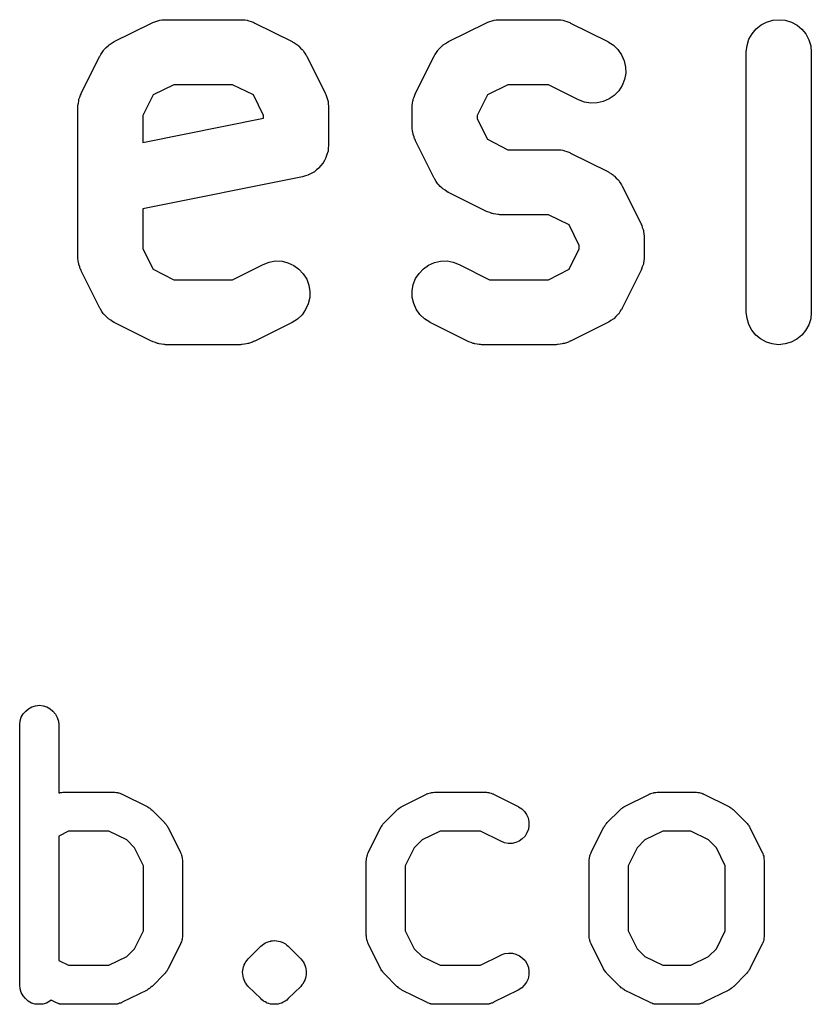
# Model space of a CAD drawing. Extents: x 78 to 209, y -131 to -41.
# Drawn here: x 155.898 to 158.943, y -105.048 to -101.261 of the extents above; entities that cross this region are included whole.
import ezdxf

# ---------------------------------------------------------------- set-up
doc = ezdxf.new("R2010")
doc.units = 0
doc.layers.add('BLACK', color=7, linetype='CONTINUOUS')

msp = doc.modelspace()

# ---------------------------------------------------------------- linework, layer by layer
at = {"layer": 'BLACK', "linetype": 'CONTINUOUS'}
for p, q in [((156.43, -101.265), (156.433, -101.264)), ((156.433, -101.264), (156.437, -101.263)), ((156.437, -101.263), (156.445, -101.262)), ((156.445, -101.262), (156.454, -101.261)), ((156.454, -101.261), (156.457, -101.261)), ((156.457, -101.261), (156.461, -101.261)), ((156.461, -101.261), (156.747, -101.261)), ((156.747, -101.261), (156.749, -101.261)), ((156.749, -101.261), (156.752, -101.261)), ((156.752, -101.261), (156.756, -101.261)), ((156.756, -101.261), (156.764, -101.262)), ((156.764, -101.262), (156.773, -101.263)), ((156.773, -101.263), (156.776, -101.264)), ((156.776, -101.264), (156.78, -101.265)), ((157.715, -101.265), (157.719, -101.264)), ((157.719, -101.264), (157.723, -101.263)), ((157.723, -101.263), (157.731, -101.262)), ((157.731, -101.262), (157.74, -101.261)), ((157.74, -101.261), (157.743, -101.261)), ((157.743, -101.261), (157.747, -101.261)), ((157.747, -101.261), (157.961, -101.261)), ((157.961, -101.261), (157.963, -101.261)), ((157.963, -101.261), (157.967, -101.261)), ((157.967, -101.261), (157.97, -101.261)), ((157.97, -101.261), (157.979, -101.262)), ((157.979, -101.262), (157.987, -101.263)), ((157.987, -101.263), (157.991, -101.264)), ((157.991, -101.264), (157.994, -101.265)), ((158.771, -101.27), (158.795, -101.263)), ((158.795, -101.263), (158.819, -101.261)), ((158.819, -101.261), (158.843, -101.263)), ((158.843, -101.263), (158.867, -101.27)), ((156.262, -101.345), (156.405, -101.274)), ((156.405, -101.274), (156.407, -101.273)), ((156.407, -101.273), (156.41, -101.272)), ((156.41, -101.272), (156.414, -101.27)), ((156.414, -101.27), (156.422, -101.268)), ((156.422, -101.268), (156.43, -101.265)), ((156.78, -101.265), (156.788, -101.268)), ((156.788, -101.268), (156.796, -101.271)), ((156.796, -101.271), (156.799, -101.272)), ((156.799, -101.272), (156.803, -101.274)), ((156.803, -101.274), (156.946, -101.345)), ((157.548, -101.345), (157.691, -101.274)), ((157.691, -101.274), (157.693, -101.273)), ((157.693, -101.273), (157.696, -101.272)), ((157.696, -101.272), (157.699, -101.27)), ((157.699, -101.27), (157.707, -101.268)), ((157.707, -101.268), (157.715, -101.265)), ((157.994, -101.265), (158.002, -101.268)), ((158.002, -101.268), (158.01, -101.271)), ((158.01, -101.271), (158.014, -101.272)), ((158.014, -101.272), (158.017, -101.274)), ((158.017, -101.274), (158.16, -101.345)), ((158.715, -101.315), (158.731, -101.296)), ((158.731, -101.296), (158.75, -101.281)), ((158.75, -101.281), (158.771, -101.27)), ((158.867, -101.27), (158.888, -101.282)), ((158.888, -101.282), (158.907, -101.297)), ((158.907, -101.297), (158.922, -101.316)), ((158.696, -101.36), (158.703, -101.336)), ((158.703, -101.336), (158.715, -101.315)), ((158.922, -101.316), (158.934, -101.338)), ((158.934, -101.338), (158.941, -101.361)), ((156.221, -101.379), (156.222, -101.377)), ((156.222, -101.377), (156.224, -101.375)), ((156.224, -101.375), (156.231, -101.368)), ((156.231, -101.368), (156.238, -101.362)), ((156.238, -101.362), (156.24, -101.36)), ((156.24, -101.36), (156.242, -101.358)), ((156.242, -101.358), (156.25, -101.353)), ((156.25, -101.353), (156.258, -101.348)), ((156.258, -101.348), (156.26, -101.347)), ((156.26, -101.347), (156.262, -101.345)), ((156.946, -101.345), (156.947, -101.346)), ((156.947, -101.346), (156.949, -101.347)), ((156.949, -101.347), (156.952, -101.349)), ((156.952, -101.349), (156.96, -101.354)), ((156.96, -101.354), (156.968, -101.359)), ((156.968, -101.359), (156.97, -101.361)), ((156.97, -101.361), (156.972, -101.363)), ((156.972, -101.363), (156.978, -101.37)), ((156.978, -101.37), (156.985, -101.376)), ((156.985, -101.376), (156.987, -101.378)), ((157.506, -101.379), (157.508, -101.377)), ((157.508, -101.377), (157.51, -101.375)), ((157.51, -101.375), (157.517, -101.368)), ((157.517, -101.368), (157.523, -101.362)), ((157.523, -101.362), (157.525, -101.36)), ((157.525, -101.36), (157.527, -101.358)), ((157.527, -101.358), (157.536, -101.353)), ((157.536, -101.353), (157.543, -101.348)), ((157.543, -101.348), (157.546, -101.347)), ((157.546, -101.347), (157.548, -101.345)), ((158.16, -101.345), (158.161, -101.346)), ((158.161, -101.346), (158.182, -101.359)), ((158.182, -101.359), (158.199, -101.376)), ((158.199, -101.376), (158.213, -101.396)), ((158.693, -101.384), (158.696, -101.36)), ((158.941, -101.361), (158.943, -101.386)), ((156.135, -101.544), (156.206, -101.401)), ((156.206, -101.401), (156.207, -101.4)), ((156.207, -101.4), (156.209, -101.397)), ((156.209, -101.397), (156.21, -101.395)), ((156.21, -101.395), (156.215, -101.387)), ((156.215, -101.387), (156.221, -101.379)), ((156.987, -101.378), (156.989, -101.38)), ((156.989, -101.38), (156.994, -101.389)), ((156.994, -101.389), (156.999, -101.396)), ((156.999, -101.396), (157, -101.399)), ((157, -101.399), (157.002, -101.401)), ((157.002, -101.401), (157.073, -101.544)), ((157.421, -101.544), (157.492, -101.401)), ((157.492, -101.401), (157.493, -101.4)), ((157.493, -101.4), (157.494, -101.397)), ((157.494, -101.397), (157.496, -101.395)), ((157.496, -101.395), (157.501, -101.387)), ((157.501, -101.387), (157.506, -101.379)), ((158.213, -101.396), (158.223, -101.419)), ((158.693, -101.386), (158.693, -101.384)), ((158.693, -102.386), (158.693, -101.386)), ((158.943, -101.386), (158.943, -102.386)), ((158.223, -101.419), (158.228, -101.443)), ((158.228, -101.443), (158.229, -101.467)), ((158.224, -101.491), (158.215, -101.514)), ((158.229, -101.467), (158.224, -101.491)), ((156.491, -101.511), (156.411, -101.55)), ((156.717, -101.511), (156.491, -101.511)), ((156.797, -101.55), (156.717, -101.511)), ((157.776, -101.511), (157.697, -101.55)), ((157.932, -101.511), (157.776, -101.511)), ((158.048, -101.569), (157.932, -101.511)), ((158.215, -101.514), (158.202, -101.534)), ((156.126, -101.567), (156.129, -101.559)), ((156.126, -101.57), (156.126, -101.567)), ((156.129, -101.559), (156.132, -101.551)), ((156.132, -101.551), (156.134, -101.547)), ((156.134, -101.547), (156.135, -101.544)), ((156.411, -101.55), (156.372, -101.629)), ((156.836, -101.629), (156.797, -101.55)), ((157.073, -101.544), (157.074, -101.546)), ((157.074, -101.546), (157.075, -101.549)), ((157.075, -101.549), (157.077, -101.552)), ((157.077, -101.552), (157.079, -101.56)), ((157.079, -101.56), (157.082, -101.568)), ((157.411, -101.57), (157.412, -101.567)), ((157.412, -101.567), (157.415, -101.559)), ((157.415, -101.559), (157.418, -101.551)), ((157.418, -101.551), (157.419, -101.547)), ((157.419, -101.547), (157.421, -101.544)), ((157.697, -101.55), (157.658, -101.629)), ((158.165, -101.566), (158.143, -101.576)), ((158.185, -101.552), (158.165, -101.566)), ((158.202, -101.534), (158.185, -101.552)), ((156.122, -101.591), (156.124, -101.582)), ((156.122, -101.594), (156.122, -101.591)), ((156.122, -101.598), (156.122, -101.594)), ((156.122, -101.6), (156.122, -101.598)), ((156.122, -102.171), (156.122, -101.6)), ((156.124, -101.582), (156.125, -101.574)), ((156.125, -101.574), (156.126, -101.57)), ((157.082, -101.568), (157.083, -101.572)), ((157.083, -101.572), (157.084, -101.576)), ((157.084, -101.576), (157.085, -101.584)), ((157.085, -101.584), (157.086, -101.593)), ((157.086, -101.593), (157.086, -101.596)), ((157.086, -101.596), (157.086, -101.6)), ((157.086, -101.6), (157.086, -101.743)), ((157.408, -101.591), (157.409, -101.582)), ((157.408, -101.594), (157.408, -101.591)), ((157.408, -101.598), (157.408, -101.594)), ((157.408, -101.6), (157.408, -101.598)), ((157.408, -101.671), (157.408, -101.6)), ((157.409, -101.582), (157.41, -101.574)), ((157.41, -101.574), (157.411, -101.57)), ((158.071, -101.578), (158.048, -101.569)), ((158.095, -101.582), (158.071, -101.578)), ((158.119, -101.581), (158.095, -101.582)), ((158.143, -101.576), (158.119, -101.581)), ((156.372, -101.629), (156.372, -101.733)), ((156.372, -101.733), (156.836, -101.64)), ((156.836, -101.64), (156.836, -101.629)), ((157.658, -101.629), (157.658, -101.642)), ((157.658, -101.642), (157.697, -101.721)), ((157.408, -101.675), (157.408, -101.671)), ((157.408, -101.679), (157.408, -101.675)), ((157.409, -101.687), (157.408, -101.679)), ((157.41, -101.696), (157.409, -101.687)), ((157.411, -101.699), (157.41, -101.696)), ((157.412, -101.703), (157.411, -101.699)), ((157.415, -101.711), (157.412, -101.703)), ((157.417, -101.719), (157.415, -101.711)), ((157.085, -101.756), (157.084, -101.768)), ((157.086, -101.744), (157.085, -101.756)), ((157.086, -101.743), (157.086, -101.743)), ((157.086, -101.743), (157.086, -101.743)), ((157.086, -101.743), (157.086, -101.743)), ((157.086, -101.743), (157.086, -101.744)), ((157.419, -101.722), (157.417, -101.719)), ((157.42, -101.726), (157.419, -101.722)), ((157.421, -101.727), (157.42, -101.726)), ((157.492, -101.87), (157.421, -101.727)), ((157.697, -101.721), (157.776, -101.761)), ((157.076, -101.792), (157.07, -101.802)), ((157.08, -101.78), (157.076, -101.791)), ((157.076, -101.791), (157.076, -101.791)), ((157.076, -101.791), (157.076, -101.792)), ((157.083, -101.769), (157.08, -101.78)), ((157.084, -101.768), (157.083, -101.768)), ((157.083, -101.768), (157.083, -101.769)), ((157.776, -101.761), (157.961, -101.761)), ((157.961, -101.761), (157.963, -101.761)), ((157.963, -101.761), (157.967, -101.761)), ((157.967, -101.761), (157.97, -101.761)), ((157.97, -101.761), (157.979, -101.762)), ((157.979, -101.762), (157.987, -101.763)), ((157.987, -101.763), (157.991, -101.764)), ((157.991, -101.764), (157.994, -101.765)), ((157.994, -101.765), (158.002, -101.768)), ((158.002, -101.768), (158.01, -101.771)), ((158.01, -101.771), (158.014, -101.772)), ((158.014, -101.772), (158.017, -101.774)), ((158.017, -101.774), (158.16, -101.845)), ((157.049, -101.832), (157.04, -101.839)), ((157.057, -101.822), (157.049, -101.831)), ((157.049, -101.831), (157.049, -101.832)), ((157.049, -101.832), (157.049, -101.832)), ((157.064, -101.813), (157.057, -101.822)), ((157.065, -101.813), (157.064, -101.813)), ((157.07, -101.802), (157.065, -101.812)), ((157.065, -101.812), (157.065, -101.813)), ((156.986, -101.865), (156.372, -101.988)), ((156.997, -101.862), (156.986, -101.865)), ((157.008, -101.859), (156.997, -101.862)), ((157.009, -101.858), (157.008, -101.858)), ((157.008, -101.858), (157.008, -101.859)), ((157.019, -101.853), (157.009, -101.858)), ((157.03, -101.847), (157.019, -101.853)), ((157.031, -101.847), (157.03, -101.847)), ((157.03, -101.847), (157.03, -101.847)), ((157.04, -101.839), (157.031, -101.847)), ((157.494, -101.872), (157.492, -101.87)), ((158.16, -101.845), (158.161, -101.846)), ((158.161, -101.846), (158.164, -101.847)), ((158.164, -101.847), (158.166, -101.849)), ((158.166, -101.849), (158.174, -101.854)), ((158.174, -101.854), (158.182, -101.859)), ((158.182, -101.859), (158.184, -101.861)), ((158.184, -101.861), (158.186, -101.863)), ((158.186, -101.863), (158.193, -101.87)), ((158.193, -101.87), (158.199, -101.876)), ((157.495, -101.875), (157.494, -101.872)), ((157.5, -101.883), (157.495, -101.875)), ((157.505, -101.891), (157.5, -101.883)), ((157.507, -101.893), (157.505, -101.891)), ((157.509, -101.895), (157.507, -101.893)), ((157.515, -101.902), (157.509, -101.895)), ((157.522, -101.908), (157.515, -101.902)), ((157.524, -101.91), (157.522, -101.908)), ((158.199, -101.876), (158.201, -101.878)), ((158.201, -101.878), (158.203, -101.88)), ((158.203, -101.88), (158.208, -101.889)), ((158.208, -101.889), (158.213, -101.896)), ((158.213, -101.896), (158.214, -101.899)), ((158.214, -101.899), (158.216, -101.901)), ((158.216, -101.901), (158.287, -102.044)), ((157.526, -101.912), (157.524, -101.91)), ((157.534, -101.917), (157.526, -101.912)), ((157.542, -101.923), (157.534, -101.917)), ((157.544, -101.924), (157.542, -101.923)), ((157.547, -101.925), (157.544, -101.924)), ((157.548, -101.926), (157.547, -101.925)), ((157.691, -101.997), (157.548, -101.926)), ((156.372, -101.988), (156.372, -102.142)), ((157.694, -101.999), (157.691, -101.997)), ((157.698, -102), (157.694, -101.999)), ((157.706, -102.003), (157.698, -102)), ((157.714, -102.006), (157.706, -102.003)), ((157.717, -102.007), (157.714, -102.006)), ((157.721, -102.008), (157.717, -102.007)), ((157.729, -102.009), (157.721, -102.008)), ((157.738, -102.01), (157.729, -102.009)), ((157.741, -102.01), (157.738, -102.01)), ((157.745, -102.011), (157.741, -102.01)), ((157.747, -102.011), (157.745, -102.011)), ((157.932, -102.011), (157.747, -102.011)), ((158.011, -102.05), (157.932, -102.011)), ((158.05, -102.129), (158.011, -102.05)), ((158.287, -102.044), (158.288, -102.046)), ((158.288, -102.046), (158.289, -102.049)), ((158.289, -102.049), (158.291, -102.052)), ((158.291, -102.052), (158.293, -102.06)), ((158.293, -102.06), (158.296, -102.068)), ((158.296, -102.068), (158.297, -102.072)), ((158.297, -102.072), (158.298, -102.076)), ((158.298, -102.076), (158.299, -102.084)), ((158.299, -102.084), (158.3, -102.093)), ((158.3, -102.093), (158.3, -102.096)), ((158.3, -102.096), (158.3, -102.1)), ((158.05, -102.142), (158.05, -102.129)), ((158.3, -102.1), (158.3, -102.171)), ((156.122, -102.175), (156.122, -102.171)), ((156.372, -102.142), (156.411, -102.221)), ((158.011, -102.221), (158.05, -102.142)), ((158.3, -102.171), (158.3, -102.173)), ((158.3, -102.173), (158.3, -102.177)), ((156.122, -102.179), (156.122, -102.175)), ((156.123, -102.187), (156.122, -102.179)), ((156.124, -102.196), (156.123, -102.187)), ((156.125, -102.199), (156.124, -102.196)), ((156.126, -102.203), (156.125, -102.199)), ((156.129, -102.211), (156.126, -102.203)), ((156.131, -102.219), (156.129, -102.211)), ((156.717, -102.261), (156.834, -102.202)), ((156.834, -102.202), (156.835, -102.202)), ((156.835, -102.202), (156.858, -102.193)), ((156.858, -102.193), (156.882, -102.189)), ((156.882, -102.189), (156.907, -102.19)), ((156.907, -102.19), (156.93, -102.196)), ((156.93, -102.196), (156.953, -102.206)), ((156.953, -102.206), (156.972, -102.22)), ((157.451, -102.219), (157.471, -102.205)), ((157.471, -102.205), (157.493, -102.195)), ((157.493, -102.195), (157.517, -102.19)), ((157.517, -102.19), (157.542, -102.189)), ((157.542, -102.189), (157.566, -102.194)), ((157.566, -102.194), (157.588, -102.202)), ((157.588, -102.202), (157.705, -102.261)), ((158.296, -102.204), (158.293, -102.212)), ((158.297, -102.201), (158.296, -102.204)), ((158.298, -102.197), (158.297, -102.201)), ((158.299, -102.189), (158.298, -102.197)), ((158.3, -102.18), (158.299, -102.189)), ((158.3, -102.177), (158.3, -102.18)), ((156.133, -102.222), (156.131, -102.219)), ((156.134, -102.226), (156.133, -102.222)), ((156.135, -102.227), (156.134, -102.226)), ((156.206, -102.37), (156.135, -102.227)), ((156.411, -102.221), (156.491, -102.261)), ((156.972, -102.22), (156.989, -102.238)), ((156.989, -102.238), (157.002, -102.259)), ((157.421, -102.257), (157.434, -102.237)), ((157.434, -102.237), (157.451, -102.219)), ((157.932, -102.261), (158.011, -102.221)), ((158.287, -102.227), (158.216, -102.37)), ((158.289, -102.224), (158.287, -102.227)), ((158.29, -102.221), (158.289, -102.224)), ((158.293, -102.212), (158.29, -102.221)), ((156.491, -102.261), (156.717, -102.261)), ((157.002, -102.259), (157.01, -102.282)), ((157.01, -102.282), (157.014, -102.306)), ((157.408, -102.304), (157.412, -102.28)), ((157.412, -102.28), (157.421, -102.257)), ((157.705, -102.261), (157.932, -102.261)), ((157.014, -102.306), (157.014, -102.33)), ((157.408, -102.329), (157.408, -102.304)), ((157.008, -102.354), (156.998, -102.376)), ((157.014, -102.33), (157.008, -102.354)), ((157.414, -102.352), (157.408, -102.329)), ((157.423, -102.375), (157.414, -102.352)), ((156.208, -102.372), (156.206, -102.37)), ((156.209, -102.375), (156.208, -102.372)), ((156.214, -102.383), (156.209, -102.375)), ((156.219, -102.391), (156.214, -102.383)), ((156.221, -102.393), (156.219, -102.391)), ((156.223, -102.395), (156.221, -102.393)), ((156.23, -102.402), (156.223, -102.395)), ((156.984, -102.396), (156.966, -102.413)), ((156.998, -102.376), (156.984, -102.396)), ((157.437, -102.395), (157.423, -102.375)), ((157.455, -102.412), (157.437, -102.395)), ((158.198, -102.396), (158.191, -102.403)), ((158.2, -102.394), (158.198, -102.396)), ((158.202, -102.392), (158.2, -102.394)), ((158.207, -102.384), (158.202, -102.392)), ((158.212, -102.376), (158.207, -102.384)), ((158.214, -102.374), (158.212, -102.376)), ((158.215, -102.372), (158.214, -102.374)), ((158.216, -102.37), (158.215, -102.372)), ((158.696, -102.41), (158.693, -102.386)), ((158.943, -102.387), (158.941, -102.412)), ((158.943, -102.386), (158.943, -102.387)), ((156.236, -102.408), (156.23, -102.402)), ((156.238, -102.41), (156.236, -102.408)), ((156.24, -102.412), (156.238, -102.41)), ((156.248, -102.417), (156.24, -102.412)), ((156.256, -102.423), (156.248, -102.417)), ((156.259, -102.424), (156.256, -102.423)), ((156.261, -102.425), (156.259, -102.424)), ((156.262, -102.426), (156.261, -102.425)), ((156.405, -102.497), (156.262, -102.426)), ((156.946, -102.426), (156.803, -102.497)), ((156.966, -102.413), (156.946, -102.426)), ((157.475, -102.425), (157.455, -102.412)), ((157.477, -102.426), (157.475, -102.425)), ((157.62, -102.497), (157.477, -102.426)), ((158.16, -102.426), (158.017, -102.497)), ((158.162, -102.425), (158.16, -102.426)), ((158.165, -102.423), (158.162, -102.425)), ((158.172, -102.418), (158.165, -102.423)), ((158.181, -102.413), (158.172, -102.418)), ((158.183, -102.411), (158.181, -102.413)), ((158.185, -102.41), (158.183, -102.411)), ((158.191, -102.403), (158.185, -102.41)), ((158.703, -102.433), (158.696, -102.41)), ((158.714, -102.455), (158.703, -102.433)), ((158.933, -102.435), (158.921, -102.456)), ((158.941, -102.412), (158.933, -102.435)), ((158.73, -102.474), (158.714, -102.455)), ((158.748, -102.489), (158.73, -102.474)), ((158.906, -102.475), (158.887, -102.49)), ((158.921, -102.456), (158.906, -102.475)), ((156.409, -102.499), (156.405, -102.497)), ((156.412, -102.5), (156.409, -102.499)), ((156.42, -102.503), (156.412, -102.5)), ((156.428, -102.506), (156.42, -102.503)), ((156.432, -102.507), (156.428, -102.506)), ((156.435, -102.508), (156.432, -102.507)), ((156.444, -102.509), (156.435, -102.508)), ((156.452, -102.51), (156.444, -102.509)), ((156.456, -102.51), (156.452, -102.51)), ((156.459, -102.511), (156.456, -102.51)), ((156.461, -102.511), (156.459, -102.511)), ((156.747, -102.511), (156.461, -102.511)), ((156.751, -102.51), (156.747, -102.511)), ((156.754, -102.51), (156.751, -102.51)), ((156.763, -102.509), (156.754, -102.51)), ((156.771, -102.508), (156.763, -102.509)), ((156.775, -102.507), (156.771, -102.508)), ((156.778, -102.507), (156.775, -102.507)), ((156.786, -102.504), (156.778, -102.507)), ((156.794, -102.501), (156.786, -102.504)), ((156.798, -102.499), (156.794, -102.501)), ((156.801, -102.498), (156.798, -102.499)), ((156.803, -102.497), (156.801, -102.498)), ((157.623, -102.499), (157.62, -102.497)), ((157.626, -102.5), (157.623, -102.499)), ((157.634, -102.503), (157.626, -102.5)), ((157.642, -102.506), (157.634, -102.503)), ((157.646, -102.507), (157.642, -102.506)), ((157.649, -102.508), (157.646, -102.507)), ((157.658, -102.509), (157.649, -102.508)), ((157.666, -102.51), (157.658, -102.509)), ((157.67, -102.51), (157.666, -102.51)), ((157.674, -102.511), (157.67, -102.51)), ((157.675, -102.511), (157.674, -102.511)), ((157.961, -102.511), (157.675, -102.511)), ((157.965, -102.51), (157.961, -102.511)), ((157.968, -102.51), (157.965, -102.51)), ((157.977, -102.509), (157.968, -102.51)), ((157.985, -102.508), (157.977, -102.509)), ((157.989, -102.507), (157.985, -102.508)), ((157.993, -102.507), (157.989, -102.507)), ((158.001, -102.504), (157.993, -102.507)), ((158.009, -102.501), (158.001, -102.504)), ((158.012, -102.499), (158.009, -102.501)), ((158.015, -102.498), (158.012, -102.499)), ((158.017, -102.497), (158.015, -102.498)), ((158.77, -102.501), (158.748, -102.489)), ((158.793, -102.508), (158.77, -102.501)), ((158.817, -102.511), (158.793, -102.508)), ((158.842, -102.508), (158.817, -102.511)), ((158.865, -102.501), (158.842, -102.508)), ((158.887, -102.49), (158.865, -102.501)), ((155.921, -103.92), (155.932, -103.911)), ((155.932, -103.911), (155.945, -103.904)), ((155.945, -103.904), (155.959, -103.9)), ((155.959, -103.9), (155.974, -103.898)), ((155.974, -103.898), (155.988, -103.9)), ((155.988, -103.9), (156.002, -103.904)), ((156.002, -103.904), (156.015, -103.911)), ((156.015, -103.911), (156.026, -103.921)), ((155.9, -103.958), (155.904, -103.944)), ((155.904, -103.944), (155.911, -103.931)), ((155.911, -103.931), (155.921, -103.92)), ((156.026, -103.921), (156.036, -103.932)), ((156.036, -103.932), (156.042, -103.945)), ((156.042, -103.945), (156.047, -103.959)), ((155.898, -103.972), (155.9, -103.958)), ((155.898, -103.973), (155.898, -103.972)), ((155.898, -104.973), (155.898, -103.973)), ((156.047, -103.959), (156.048, -103.973)), ((156.048, -103.973), (156.048, -104.235)), ((156.048, -104.235), (156.049, -104.234)), ((156.049, -104.234), (156.052, -104.234)), ((156.052, -104.234), (156.054, -104.233)), ((156.054, -104.233), (156.059, -104.233)), ((156.059, -104.233), (156.064, -104.232)), ((156.064, -104.232), (156.066, -104.232)), ((156.066, -104.232), (156.068, -104.232)), ((156.068, -104.232), (156.259, -104.232)), ((156.259, -104.232), (156.26, -104.232)), ((156.26, -104.232), (156.262, -104.232)), ((156.262, -104.232), (156.264, -104.232)), ((156.264, -104.232), (156.269, -104.233)), ((156.269, -104.233), (156.274, -104.233)), ((156.274, -104.233), (156.277, -104.234)), ((156.277, -104.234), (156.279, -104.234)), ((156.279, -104.234), (156.283, -104.236)), ((156.283, -104.236), (156.288, -104.238)), ((156.288, -104.238), (156.29, -104.239)), ((156.29, -104.239), (156.292, -104.24)), ((156.292, -104.24), (156.388, -104.287)), ((157.368, -104.287), (157.463, -104.24)), ((157.463, -104.24), (157.464, -104.239)), ((157.464, -104.239), (157.466, -104.238)), ((157.466, -104.238), (157.468, -104.237)), ((157.468, -104.237), (157.473, -104.236)), ((157.473, -104.236), (157.478, -104.234)), ((157.478, -104.234), (157.48, -104.234)), ((157.48, -104.234), (157.482, -104.233)), ((157.482, -104.233), (157.487, -104.233)), ((157.487, -104.233), (157.493, -104.232)), ((157.493, -104.232), (157.495, -104.232)), ((157.495, -104.232), (157.497, -104.232)), ((157.497, -104.232), (157.687, -104.232)), ((157.687, -104.232), (157.688, -104.232)), ((157.688, -104.232), (157.691, -104.232)), ((157.691, -104.232), (157.693, -104.232)), ((157.693, -104.232), (157.698, -104.233)), ((157.698, -104.233), (157.703, -104.233)), ((157.703, -104.233), (157.705, -104.234)), ((157.705, -104.234), (157.707, -104.234)), ((157.707, -104.234), (157.712, -104.236)), ((157.712, -104.236), (157.717, -104.238)), ((157.717, -104.238), (157.719, -104.239)), ((157.719, -104.239), (157.721, -104.24)), ((157.721, -104.24), (157.816, -104.287)), ((158.225, -104.287), (158.321, -104.24)), ((158.321, -104.239), (158.324, -104.238)), ((158.321, -104.24), (158.321, -104.239)), ((158.324, -104.238), (158.325, -104.237)), ((158.325, -104.237), (158.33, -104.236)), ((158.33, -104.236), (158.335, -104.234)), ((158.335, -104.234), (158.337, -104.234)), ((158.337, -104.234), (158.339, -104.233)), ((158.339, -104.233), (158.345, -104.233)), ((158.345, -104.233), (158.35, -104.232)), ((158.35, -104.232), (158.352, -104.232)), ((158.352, -104.232), (158.354, -104.232)), ((158.354, -104.232), (158.497, -104.232)), ((158.497, -104.232), (158.498, -104.232)), ((158.498, -104.232), (158.5, -104.232)), ((158.5, -104.232), (158.502, -104.232)), ((158.502, -104.232), (158.507, -104.233)), ((158.507, -104.233), (158.512, -104.233)), ((158.512, -104.233), (158.515, -104.234)), ((158.515, -104.234), (158.517, -104.234)), ((158.517, -104.234), (158.522, -104.236)), ((158.522, -104.236), (158.526, -104.238)), ((158.526, -104.238), (158.528, -104.239)), ((158.528, -104.239), (158.53, -104.24)), ((158.53, -104.24), (158.626, -104.287)), ((156.388, -104.287), (156.389, -104.288)), ((156.389, -104.288), (156.392, -104.29)), ((156.392, -104.29), (156.396, -104.292)), ((156.396, -104.292), (156.398, -104.294)), ((157.356, -104.295), (157.358, -104.293)), ((157.358, -104.293), (157.361, -104.291)), ((157.361, -104.291), (157.365, -104.289)), ((157.365, -104.289), (157.368, -104.287)), ((157.816, -104.287), (157.817, -104.288)), ((157.817, -104.288), (157.829, -104.296)), ((158.213, -104.295), (158.216, -104.293)), ((158.216, -104.293), (158.218, -104.291)), ((158.218, -104.291), (158.222, -104.289)), ((158.222, -104.289), (158.225, -104.287)), ((158.626, -104.287), (158.627, -104.288)), ((158.627, -104.288), (158.63, -104.29)), ((158.63, -104.29), (158.634, -104.292)), ((158.634, -104.292), (158.636, -104.294)), ((156.398, -104.294), (156.401, -104.296)), ((156.401, -104.296), (156.404, -104.299)), ((156.404, -104.299), (156.407, -104.301)), ((156.407, -104.301), (156.455, -104.349)), ((157.301, -104.349), (157.349, -104.301)), ((157.349, -104.301), (157.353, -104.298)), ((157.349, -104.301), (157.349, -104.301)), ((157.353, -104.298), (157.356, -104.295)), ((157.829, -104.296), (157.84, -104.306)), ((157.84, -104.306), (157.848, -104.318)), ((157.848, -104.318), (157.854, -104.331)), ((157.854, -104.331), (157.857, -104.346)), ((158.158, -104.349), (158.206, -104.301)), ((158.206, -104.301), (158.207, -104.301)), ((158.207, -104.301), (158.21, -104.298)), ((158.21, -104.298), (158.213, -104.295)), ((158.636, -104.294), (158.639, -104.296)), ((158.639, -104.296), (158.642, -104.299)), ((158.642, -104.299), (158.645, -104.301)), ((158.645, -104.301), (158.693, -104.349)), ((156.455, -104.349), (156.455, -104.35)), ((156.455, -104.35), (156.458, -104.353)), ((156.458, -104.353), (156.461, -104.356)), ((156.461, -104.356), (156.463, -104.359)), ((156.463, -104.359), (156.465, -104.361)), ((156.465, -104.361), (156.467, -104.365)), ((156.467, -104.365), (156.469, -104.368)), ((156.469, -104.368), (156.516, -104.464)), ((157.239, -104.464), (157.287, -104.368)), ((157.287, -104.367), (157.29, -104.364)), ((157.287, -104.368), (157.287, -104.367)), ((157.29, -104.364), (157.292, -104.36)), ((157.292, -104.36), (157.294, -104.358)), ((157.294, -104.358), (157.295, -104.355)), ((157.295, -104.355), (157.298, -104.352)), ((157.298, -104.352), (157.301, -104.349)), ((157.857, -104.36), (157.855, -104.375)), ((157.857, -104.346), (157.857, -104.36)), ((158.096, -104.464), (158.144, -104.368)), ((158.144, -104.368), (158.145, -104.367)), ((158.145, -104.367), (158.147, -104.364)), ((158.147, -104.364), (158.149, -104.36)), ((158.149, -104.36), (158.151, -104.358)), ((158.151, -104.358), (158.153, -104.355)), ((158.153, -104.355), (158.155, -104.352)), ((158.155, -104.352), (158.158, -104.349)), ((158.693, -104.349), (158.694, -104.35)), ((158.694, -104.35), (158.696, -104.353)), ((158.696, -104.353), (158.699, -104.356)), ((158.699, -104.356), (158.701, -104.359)), ((158.701, -104.359), (158.703, -104.361)), ((158.703, -104.361), (158.705, -104.365)), ((158.705, -104.365), (158.707, -104.368)), ((158.707, -104.368), (158.754, -104.464)), ((156.086, -104.382), (156.048, -104.401)), ((156.048, -104.401), (156.048, -104.879)), ((156.241, -104.382), (156.086, -104.382)), ((156.31, -104.416), (156.241, -104.382)), ((157.515, -104.382), (157.446, -104.416)), ((157.67, -104.382), (157.515, -104.382)), ((157.749, -104.421), (157.67, -104.382)), ((157.842, -104.401), (157.831, -104.411)), ((157.849, -104.388), (157.842, -104.401)), ((157.855, -104.375), (157.849, -104.388)), ((158.372, -104.382), (158.303, -104.416)), ((158.479, -104.382), (158.372, -104.382)), ((158.548, -104.416), (158.479, -104.382)), ((156.34, -104.446), (156.31, -104.416)), ((157.446, -104.416), (157.416, -104.446)), ((157.763, -104.427), (157.749, -104.421)), ((157.777, -104.429), (157.763, -104.427)), ((157.792, -104.429), (157.777, -104.429)), ((157.806, -104.426), (157.792, -104.429)), ((157.819, -104.42), (157.806, -104.426)), ((157.831, -104.411), (157.819, -104.42)), ((158.303, -104.416), (158.273, -104.446)), ((158.578, -104.446), (158.548, -104.416)), ((156.374, -104.515), (156.34, -104.446)), ((156.516, -104.464), (156.517, -104.465)), ((156.517, -104.465), (156.518, -104.467)), ((156.518, -104.467), (156.519, -104.469)), ((156.519, -104.469), (156.52, -104.474)), ((156.52, -104.474), (156.522, -104.478)), ((156.522, -104.478), (156.522, -104.481)), ((156.522, -104.481), (156.523, -104.483)), ((156.523, -104.483), (156.523, -104.488)), ((157.232, -104.487), (157.233, -104.482)), ((157.233, -104.482), (157.234, -104.479)), ((157.234, -104.477), (157.236, -104.473)), ((157.234, -104.479), (157.234, -104.477)), ((157.236, -104.473), (157.237, -104.468)), ((157.237, -104.468), (157.239, -104.466)), ((157.239, -104.466), (157.239, -104.464)), ((157.416, -104.446), (157.381, -104.515)), ((158.09, -104.482), (158.091, -104.479)), ((158.09, -104.487), (158.09, -104.482)), ((158.091, -104.477), (158.093, -104.473)), ((158.091, -104.479), (158.091, -104.477)), ((158.093, -104.473), (158.095, -104.468)), ((158.095, -104.468), (158.096, -104.466)), ((158.096, -104.466), (158.096, -104.464)), ((158.273, -104.446), (158.239, -104.515)), ((158.612, -104.515), (158.578, -104.446)), ((158.754, -104.464), (158.755, -104.465)), ((158.755, -104.465), (158.756, -104.467)), ((158.756, -104.467), (158.757, -104.469)), ((158.757, -104.469), (158.758, -104.474)), ((158.758, -104.474), (158.76, -104.478)), ((158.76, -104.478), (158.76, -104.481)), ((158.76, -104.481), (158.761, -104.483)), ((158.761, -104.483), (158.761, -104.488)), ((156.374, -104.765), (156.374, -104.515)), ((156.523, -104.488), (156.524, -104.493)), ((156.524, -104.493), (156.524, -104.495)), ((156.524, -104.495), (156.524, -104.497)), ((156.524, -104.497), (156.524, -104.783)), ((157.231, -104.496), (157.232, -104.494)), ((157.231, -104.497), (157.231, -104.496)), ((157.231, -104.783), (157.231, -104.497)), ((157.232, -104.492), (157.232, -104.487)), ((157.232, -104.494), (157.232, -104.492)), ((157.381, -104.515), (157.381, -104.765)), ((158.089, -104.492), (158.09, -104.487)), ((158.089, -104.494), (158.089, -104.492)), ((158.089, -104.496), (158.089, -104.494)), ((158.089, -104.497), (158.089, -104.496)), ((158.089, -104.783), (158.089, -104.497)), ((158.239, -104.515), (158.239, -104.765)), ((158.612, -104.765), (158.612, -104.515)), ((158.761, -104.488), (158.762, -104.493)), ((158.762, -104.493), (158.762, -104.495)), ((158.762, -104.495), (158.762, -104.497)), ((158.762, -104.497), (158.762, -104.783)), ((156.34, -104.834), (156.374, -104.765)), ((156.524, -104.783), (156.524, -104.784)), ((156.524, -104.784), (156.524, -104.786)), ((156.524, -104.786), (156.524, -104.788)), ((157.232, -104.785), (157.231, -104.783)), ((157.232, -104.787), (157.232, -104.785)), ((157.381, -104.765), (157.416, -104.834)), ((158.089, -104.785), (158.089, -104.783)), ((158.089, -104.787), (158.089, -104.785)), ((158.239, -104.765), (158.273, -104.834)), ((158.578, -104.834), (158.612, -104.765)), ((158.762, -104.783), (158.762, -104.784)), ((158.762, -104.784), (158.762, -104.786)), ((158.762, -104.786), (158.762, -104.788)), ((156.516, -104.816), (156.469, -104.912)), ((156.517, -104.814), (156.516, -104.816)), ((156.518, -104.812), (156.517, -104.814)), ((156.52, -104.808), (156.518, -104.812)), ((156.522, -104.803), (156.52, -104.808)), ((156.523, -104.798), (156.522, -104.801)), ((156.522, -104.801), (156.522, -104.803)), ((156.524, -104.788), (156.523, -104.793)), ((156.523, -104.793), (156.523, -104.798)), ((156.825, -104.825), (156.826, -104.824)), ((156.826, -104.824), (156.831, -104.82)), ((156.831, -104.82), (156.837, -104.816)), ((156.837, -104.815), (156.843, -104.812)), ((156.837, -104.816), (156.837, -104.815)), ((156.837, -104.815), (156.837, -104.815)), ((156.837, -104.815), (156.837, -104.815)), ((156.837, -104.815), (156.837, -104.815)), ((156.843, -104.812), (156.85, -104.809)), ((156.85, -104.809), (156.857, -104.807)), ((156.85, -104.809), (156.85, -104.809)), ((156.85, -104.809), (156.85, -104.809)), ((156.85, -104.809), (156.85, -104.809)), ((156.85, -104.809), (156.85, -104.809)), ((156.857, -104.807), (156.864, -104.805)), ((156.864, -104.805), (156.864, -104.804)), ((156.864, -104.804), (156.864, -104.804)), ((156.864, -104.804), (156.864, -104.804)), ((156.864, -104.804), (156.871, -104.804)), ((156.864, -104.805), (156.864, -104.805)), ((156.871, -104.804), (156.878, -104.803)), ((156.878, -104.803), (156.878, -104.803)), ((156.878, -104.803), (156.879, -104.803)), ((156.878, -104.803), (156.878, -104.803)), ((156.879, -104.803), (156.879, -104.803)), ((156.879, -104.803), (156.886, -104.804)), ((156.886, -104.804), (156.893, -104.805)), ((156.893, -104.805), (156.893, -104.805)), ((156.893, -104.805), (156.893, -104.805)), ((156.893, -104.805), (156.893, -104.805)), ((156.893, -104.805), (156.893, -104.805)), ((156.893, -104.805), (156.9, -104.807)), ((156.9, -104.807), (156.9, -104.807)), ((156.9, -104.807), (156.907, -104.809)), ((156.907, -104.809), (156.907, -104.809)), ((156.907, -104.809), (156.907, -104.809)), ((156.907, -104.809), (156.907, -104.809)), ((156.907, -104.809), (156.907, -104.809)), ((156.907, -104.809), (156.913, -104.812)), ((156.913, -104.812), (156.92, -104.816)), ((156.92, -104.816), (156.92, -104.816)), ((156.92, -104.816), (156.92, -104.816)), ((156.92, -104.816), (156.92, -104.816)), ((156.92, -104.816), (156.92, -104.816)), ((156.92, -104.816), (156.925, -104.821)), ((156.925, -104.821), (156.931, -104.825)), ((157.232, -104.792), (157.232, -104.787)), ((157.233, -104.797), (157.232, -104.792)), ((157.233, -104.8), (157.233, -104.797)), ((157.234, -104.802), (157.233, -104.8)), ((157.236, -104.807), (157.234, -104.802)), ((157.237, -104.811), (157.236, -104.807)), ((157.238, -104.813), (157.237, -104.811)), ((157.239, -104.816), (157.238, -104.813)), ((157.287, -104.912), (157.239, -104.816)), ((157.239, -104.816), (157.239, -104.816)), ((158.089, -104.792), (158.089, -104.787)), ((158.09, -104.797), (158.089, -104.792)), ((158.091, -104.8), (158.09, -104.797)), ((158.091, -104.802), (158.091, -104.8)), ((158.093, -104.807), (158.091, -104.802)), ((158.094, -104.811), (158.093, -104.807)), ((158.095, -104.813), (158.094, -104.811)), ((158.096, -104.816), (158.095, -104.813)), ((158.144, -104.912), (158.096, -104.816)), ((158.096, -104.816), (158.096, -104.816)), ((158.754, -104.816), (158.707, -104.912)), ((158.755, -104.814), (158.754, -104.816)), ((158.756, -104.812), (158.755, -104.814)), ((158.758, -104.808), (158.756, -104.812)), ((158.76, -104.803), (158.758, -104.808)), ((158.761, -104.798), (158.76, -104.801)), ((158.76, -104.801), (158.76, -104.803)), ((158.762, -104.788), (158.761, -104.793)), ((158.761, -104.793), (158.761, -104.798)), ((156.31, -104.864), (156.34, -104.834)), ((156.777, -104.873), (156.825, -104.825)), ((156.825, -104.825), (156.825, -104.825)), ((156.825, -104.825), (156.825, -104.825)), ((156.825, -104.825), (156.825, -104.825)), ((156.825, -104.825), (156.825, -104.825)), ((156.825, -104.825), (156.825, -104.825)), ((156.825, -104.825), (156.825, -104.825)), ((156.931, -104.825), (156.979, -104.873)), ((157.416, -104.834), (157.446, -104.864)), ((157.67, -104.898), (157.749, -104.859)), ((157.749, -104.859), (157.75, -104.858)), ((157.75, -104.858), (157.764, -104.853)), ((157.764, -104.853), (157.778, -104.851)), ((157.778, -104.851), (157.793, -104.851)), ((157.793, -104.851), (157.807, -104.855)), ((157.807, -104.855), (157.82, -104.861)), ((157.82, -104.861), (157.832, -104.87)), ((158.273, -104.834), (158.303, -104.864)), ((158.548, -104.864), (158.578, -104.834)), ((156.048, -104.879), (156.086, -104.898)), ((156.086, -104.898), (156.241, -104.898)), ((156.241, -104.898), (156.31, -104.864)), ((156.759, -104.904), (156.761, -104.897)), ((156.761, -104.896), (156.765, -104.89)), ((156.761, -104.897), (156.761, -104.896)), ((156.761, -104.897), (156.761, -104.897)), ((156.765, -104.89), (156.768, -104.884)), ((156.768, -104.884), (156.773, -104.878)), ((156.768, -104.884), (156.768, -104.884)), ((156.768, -104.884), (156.768, -104.884)), ((156.773, -104.878), (156.777, -104.873)), ((156.979, -104.873), (156.979, -104.873)), ((156.979, -104.873), (156.979, -104.873)), ((156.979, -104.873), (156.979, -104.873)), ((156.979, -104.873), (156.979, -104.873)), ((156.979, -104.873), (156.984, -104.879)), ((156.984, -104.879), (156.988, -104.884)), ((156.988, -104.884), (156.988, -104.885)), ((156.988, -104.885), (156.988, -104.885)), ((156.988, -104.885), (156.992, -104.891)), ((156.992, -104.891), (156.995, -104.897)), ((156.995, -104.897), (156.995, -104.898)), ((156.995, -104.898), (156.995, -104.898)), ((156.995, -104.898), (156.997, -104.905)), ((157.446, -104.864), (157.515, -104.898)), ((157.515, -104.898), (157.67, -104.898)), ((157.832, -104.87), (157.842, -104.88)), ((157.842, -104.88), (157.85, -104.893)), ((157.85, -104.893), (157.855, -104.906)), ((158.303, -104.864), (158.372, -104.898)), ((158.372, -104.898), (158.479, -104.898)), ((158.479, -104.898), (158.548, -104.864)), ((156.455, -104.931), (156.407, -104.979)), ((156.457, -104.928), (156.455, -104.931)), ((156.46, -104.925), (156.457, -104.928)), ((156.462, -104.922), (156.46, -104.925)), ((156.464, -104.92), (156.462, -104.922)), ((156.466, -104.916), (156.464, -104.92)), ((156.468, -104.913), (156.466, -104.916)), ((156.469, -104.912), (156.468, -104.913)), ((156.755, -104.925), (156.756, -104.918)), ((156.756, -104.932), (156.755, -104.925)), ((156.755, -104.925), (156.755, -104.925)), ((156.755, -104.925), (156.755, -104.925)), ((156.756, -104.918), (156.757, -104.911)), ((156.757, -104.94), (156.756, -104.932)), ((156.757, -104.91), (156.759, -104.904)), ((156.757, -104.911), (156.757, -104.91)), ((156.757, -104.911), (156.757, -104.911)), ((156.997, -104.905), (156.999, -104.911)), ((156.999, -104.911), (156.999, -104.912)), ((156.999, -104.912), (156.999, -104.912)), ((156.999, -104.912), (157, -104.919)), ((157, -104.933), (156.999, -104.941)), ((157, -104.919), (157, -104.926)), ((157, -104.926), (157, -104.926)), ((157, -104.926), (157, -104.927)), ((157, -104.927), (157, -104.933)), ((157.289, -104.915), (157.287, -104.912)), ((157.291, -104.919), (157.289, -104.915)), ((157.293, -104.921), (157.291, -104.919)), ((157.295, -104.924), (157.293, -104.921)), ((157.298, -104.927), (157.295, -104.924)), ((157.3, -104.93), (157.298, -104.927)), ((157.301, -104.931), (157.3, -104.93)), ((157.349, -104.979), (157.301, -104.931)), ((157.857, -104.935), (157.854, -104.95)), ((157.855, -104.906), (157.857, -104.921)), ((157.857, -104.921), (157.857, -104.935)), ((158.146, -104.915), (158.144, -104.912)), ((158.148, -104.919), (158.146, -104.915)), ((158.15, -104.921), (158.148, -104.919)), ((158.152, -104.924), (158.15, -104.921)), ((158.155, -104.927), (158.152, -104.924)), ((158.157, -104.93), (158.155, -104.927)), ((158.158, -104.931), (158.157, -104.93)), ((158.206, -104.979), (158.158, -104.931)), ((158.693, -104.931), (158.645, -104.979)), ((158.695, -104.928), (158.693, -104.931)), ((158.698, -104.925), (158.695, -104.928)), ((158.7, -104.922), (158.698, -104.925)), ((158.702, -104.92), (158.7, -104.922)), ((158.704, -104.916), (158.702, -104.92)), ((158.706, -104.913), (158.704, -104.916)), ((158.707, -104.912), (158.706, -104.913)), ((155.9, -104.988), (155.898, -104.973)), ((156.759, -104.947), (156.757, -104.94)), ((156.757, -104.94), (156.757, -104.94)), ((156.757, -104.94), (156.757, -104.94)), ((156.761, -104.954), (156.759, -104.947)), ((156.764, -104.96), (156.761, -104.954)), ((156.761, -104.954), (156.761, -104.954)), ((156.761, -104.954), (156.761, -104.954)), ((156.767, -104.967), (156.764, -104.96)), ((156.768, -104.967), (156.767, -104.967)), ((156.767, -104.967), (156.767, -104.967)), ((156.772, -104.973), (156.768, -104.967)), ((156.776, -104.978), (156.772, -104.973)), ((156.983, -104.973), (156.979, -104.979)), ((156.988, -104.968), (156.983, -104.973)), ((156.991, -104.961), (156.988, -104.967)), ((156.988, -104.967), (156.988, -104.968)), ((156.988, -104.968), (156.988, -104.968)), ((156.995, -104.955), (156.991, -104.961)), ((156.997, -104.948), (156.995, -104.955)), ((156.995, -104.955), (156.995, -104.955)), ((156.995, -104.955), (156.995, -104.955)), ((156.999, -104.941), (156.997, -104.948)), ((156.999, -104.941), (156.999, -104.941)), ((156.999, -104.941), (156.999, -104.941)), ((157.839, -104.975), (157.829, -104.985)), ((157.848, -104.963), (157.839, -104.975)), ((157.854, -104.95), (157.848, -104.963)), ((155.904, -105.002), (155.9, -104.988)), ((155.911, -105.015), (155.904, -105.002)), ((156.388, -104.993), (156.292, -105.04)), ((156.391, -104.991), (156.388, -104.993)), ((156.395, -104.989), (156.391, -104.991)), ((156.397, -104.987), (156.395, -104.989)), ((156.4, -104.985), (156.397, -104.987)), ((156.403, -104.982), (156.4, -104.985)), ((156.406, -104.98), (156.403, -104.982)), ((156.407, -104.979), (156.406, -104.98)), ((156.777, -104.978), (156.776, -104.978)), ((156.777, -104.979), (156.777, -104.978)), ((156.777, -104.978), (156.777, -104.978)), ((156.777, -104.978), (156.777, -104.978)), ((156.825, -105.026), (156.777, -104.979)), ((156.979, -104.979), (156.931, -105.026)), ((157.352, -104.981), (157.349, -104.979)), ((157.355, -104.984), (157.352, -104.981)), ((157.358, -104.986), (157.355, -104.984)), ((157.36, -104.988), (157.358, -104.986)), ((157.364, -104.99), (157.36, -104.988)), ((157.367, -104.992), (157.364, -104.99)), ((157.368, -104.993), (157.367, -104.992)), ((157.463, -105.04), (157.368, -104.993)), ((157.816, -104.993), (157.721, -105.04)), ((157.829, -104.985), (157.816, -104.993)), ((158.209, -104.981), (158.206, -104.979)), ((158.212, -104.984), (158.209, -104.981)), ((158.215, -104.986), (158.212, -104.984)), ((158.217, -104.988), (158.215, -104.986)), ((158.221, -104.99), (158.217, -104.988)), ((158.224, -104.992), (158.221, -104.99)), ((158.225, -104.993), (158.224, -104.992)), ((158.321, -105.04), (158.225, -104.993)), ((158.626, -104.993), (158.53, -105.04)), ((158.629, -104.991), (158.626, -104.993)), ((158.633, -104.989), (158.629, -104.991)), ((158.635, -104.987), (158.633, -104.989)), ((158.638, -104.985), (158.635, -104.987)), ((158.641, -104.982), (158.638, -104.985)), ((158.644, -104.98), (158.641, -104.982)), ((158.645, -104.979), (158.644, -104.98)), ((155.92, -105.026), (155.911, -105.015)), ((155.931, -105.036), (155.92, -105.026)), ((155.944, -105.043), (155.931, -105.036)), ((155.958, -105.047), (155.944, -105.043)), ((155.973, -105.048), (155.958, -105.047)), ((155.987, -105.047), (155.973, -105.048)), ((156.001, -105.043), (155.987, -105.047)), ((156.014, -105.036), (156.001, -105.043)), ((156.019, -105.032), (156.014, -105.036)), ((156.035, -105.04), (156.019, -105.032)), ((156.037, -105.041), (156.035, -105.04)), ((156.039, -105.042), (156.037, -105.041)), ((156.044, -105.044), (156.039, -105.042)), ((156.048, -105.046), (156.044, -105.044)), ((156.051, -105.046), (156.048, -105.046)), ((156.053, -105.047), (156.051, -105.046)), ((156.058, -105.047), (156.053, -105.047)), ((156.063, -105.048), (156.058, -105.047)), ((156.065, -105.048), (156.063, -105.048)), ((156.067, -105.048), (156.065, -105.048)), ((156.068, -105.048), (156.067, -105.048)), ((156.259, -105.048), (156.068, -105.048)), ((156.261, -105.048), (156.259, -105.048)), ((156.263, -105.048), (156.261, -105.048)), ((156.268, -105.047), (156.263, -105.048)), ((156.273, -105.047), (156.268, -105.047)), ((156.275, -105.046), (156.273, -105.047)), ((156.278, -105.046), (156.275, -105.046)), ((156.282, -105.044), (156.278, -105.046)), ((156.287, -105.043), (156.282, -105.044)), ((156.289, -105.042), (156.287, -105.043)), ((156.291, -105.041), (156.289, -105.042)), ((156.292, -105.04), (156.291, -105.041)), ((156.83, -105.031), (156.825, -105.026)), ((156.836, -105.035), (156.83, -105.031)), ((156.836, -105.036), (156.836, -105.035)), ((156.836, -105.035), (156.836, -105.035)), ((156.842, -105.039), (156.836, -105.036)), ((156.836, -105.036), (156.836, -105.036)), ((156.836, -105.036), (156.836, -105.036)), ((156.849, -105.042), (156.842, -105.039)), ((156.849, -105.043), (156.849, -105.042)), ((156.849, -105.042), (156.849, -105.042)), ((156.856, -105.045), (156.849, -105.043)), ((156.849, -105.043), (156.849, -105.043)), ((156.849, -105.043), (156.849, -105.043)), ((156.863, -105.047), (156.856, -105.045)), ((156.87, -105.048), (156.863, -105.047)), ((156.863, -105.047), (156.863, -105.047)), ((156.863, -105.047), (156.863, -105.047)), ((156.863, -105.047), (156.863, -105.047)), ((156.863, -105.047), (156.863, -105.047)), ((156.877, -105.048), (156.87, -105.048)), ((156.878, -105.048), (156.877, -105.048)), ((156.877, -105.048), (156.877, -105.048)), ((156.877, -105.048), (156.877, -105.048)), ((156.877, -105.048), (156.877, -105.048)), ((156.885, -105.048), (156.878, -105.048)), ((156.892, -105.047), (156.885, -105.048)), ((156.899, -105.045), (156.892, -105.047)), ((156.892, -105.047), (156.892, -105.047)), ((156.892, -105.047), (156.892, -105.047)), ((156.892, -105.047), (156.892, -105.047)), ((156.892, -105.047), (156.892, -105.047)), ((156.906, -105.043), (156.899, -105.045)), ((156.912, -105.04), (156.906, -105.043)), ((156.906, -105.043), (156.906, -105.043)), ((156.906, -105.043), (156.906, -105.043)), ((156.906, -105.043), (156.906, -105.043)), ((156.906, -105.043), (156.906, -105.043)), ((156.919, -105.036), (156.912, -105.04)), ((156.925, -105.032), (156.919, -105.036)), ((156.919, -105.036), (156.919, -105.036)), ((156.919, -105.036), (156.919, -105.036)), ((156.919, -105.036), (156.919, -105.036)), ((156.919, -105.036), (156.919, -105.036)), ((156.93, -105.027), (156.925, -105.032)), ((156.931, -105.027), (156.93, -105.027)), ((156.93, -105.027), (156.93, -105.027)), ((156.93, -105.027), (156.93, -105.027)), ((156.93, -105.027), (156.93, -105.027)), ((156.931, -105.026), (156.931, -105.027)), ((156.931, -105.027), (156.931, -105.027)), ((156.931, -105.027), (156.931, -105.027)), ((157.465, -105.041), (157.463, -105.04)), ((157.467, -105.042), (157.465, -105.041)), ((157.472, -105.044), (157.467, -105.042)), ((157.477, -105.046), (157.472, -105.044)), ((157.479, -105.046), (157.477, -105.046)), ((157.481, -105.047), (157.479, -105.046)), ((157.486, -105.047), (157.481, -105.047)), ((157.491, -105.048), (157.486, -105.047)), ((157.494, -105.048), (157.491, -105.048)), ((157.496, -105.048), (157.494, -105.048)), ((157.497, -105.048), (157.496, -105.048)), ((157.687, -105.048), (157.497, -105.048)), ((157.69, -105.048), (157.687, -105.048)), ((157.692, -105.048), (157.69, -105.048)), ((157.697, -105.047), (157.692, -105.048)), ((157.702, -105.047), (157.697, -105.047)), ((157.704, -105.046), (157.702, -105.047)), ((157.706, -105.046), (157.704, -105.046)), ((157.711, -105.044), (157.706, -105.046)), ((157.716, -105.043), (157.711, -105.044)), ((157.718, -105.042), (157.716, -105.043)), ((157.72, -105.041), (157.718, -105.042)), ((157.721, -105.04), (157.72, -105.041)), ((158.323, -105.041), (158.321, -105.04)), ((158.325, -105.042), (158.323, -105.041)), ((158.329, -105.044), (158.325, -105.042)), ((158.334, -105.046), (158.329, -105.044)), ((158.336, -105.046), (158.334, -105.046)), ((158.338, -105.047), (158.336, -105.046)), ((158.344, -105.047), (158.338, -105.047)), ((158.349, -105.048), (158.344, -105.047)), ((158.351, -105.048), (158.349, -105.048)), ((158.353, -105.048), (158.351, -105.048)), ((158.354, -105.048), (158.353, -105.048)), ((158.497, -105.048), (158.354, -105.048)), ((158.499, -105.048), (158.497, -105.048)), ((158.501, -105.048), (158.499, -105.048)), ((158.506, -105.047), (158.501, -105.048)), ((158.511, -105.047), (158.506, -105.047)), ((158.514, -105.046), (158.511, -105.047)), ((158.516, -105.046), (158.514, -105.046)), ((158.521, -105.044), (158.516, -105.046)), ((158.525, -105.043), (158.521, -105.044)), ((158.527, -105.042), (158.525, -105.043)), ((158.53, -105.041), (158.527, -105.042)), ((158.53, -105.04), (158.53, -105.041))]:
    msp.add_line(p, q, dxfattribs=at)

doc.saveas('drawing.dxf')
